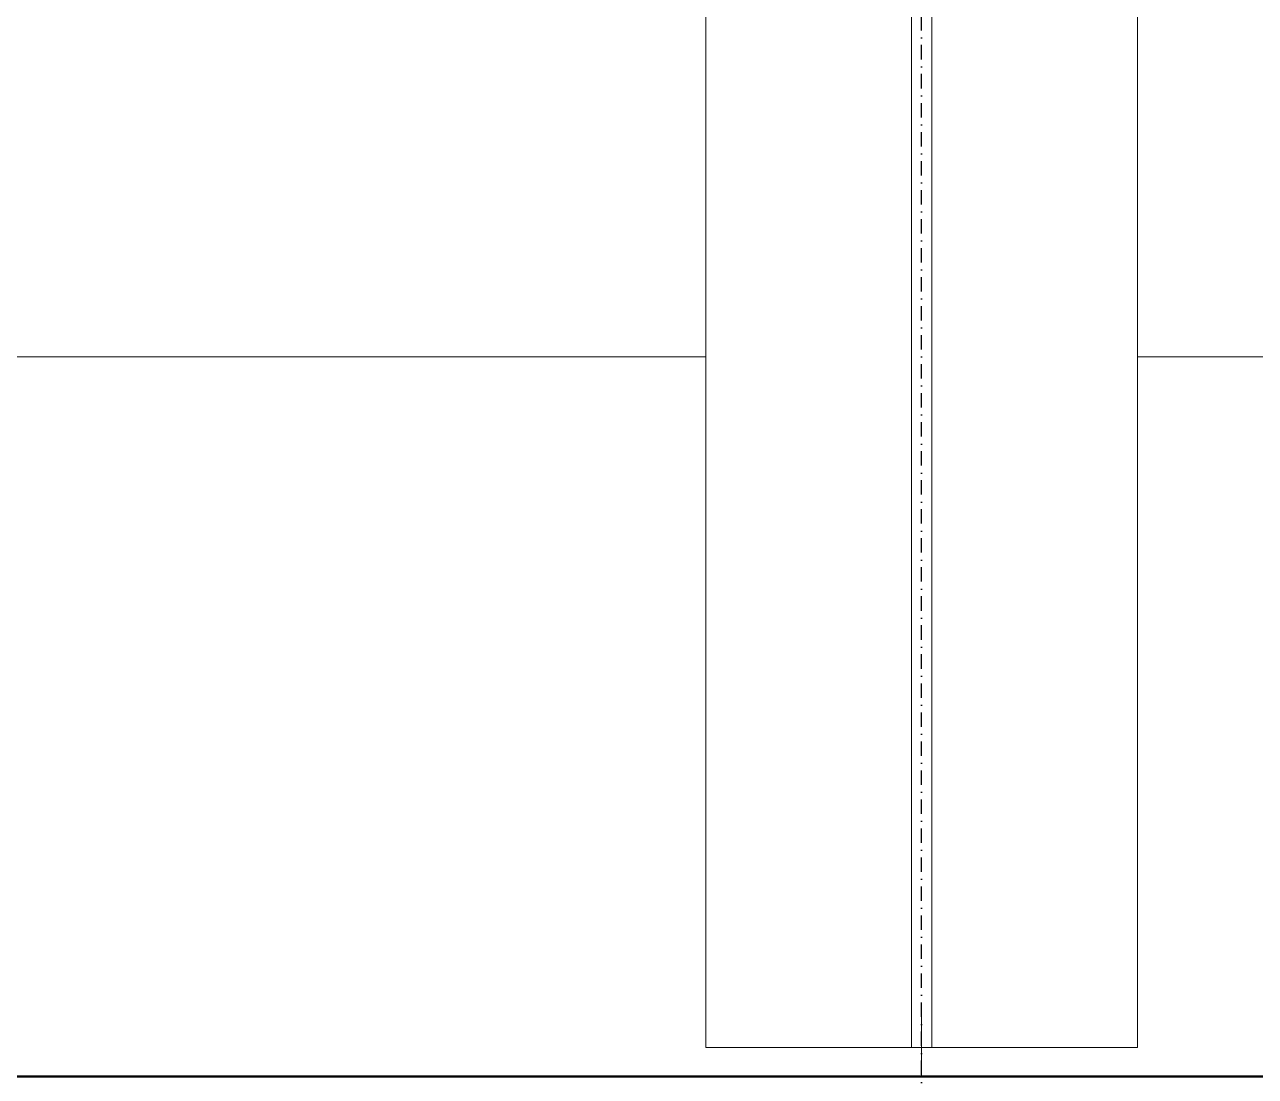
# Model space of a CAD drawing. Header units: millimetres. Extents: x 180139 to 245212, y -4005 to 9345.
# Drawn here: x 232969 to 233483, y -750 to -311 of the extents above; entities that cross this region are included whole.
import ezdxf

# ---------------------------------------------------------------- set-up
doc = ezdxf.new("R2010")
doc.units = ezdxf.units.MM
for name, pattern in [('1_Čerchovaná 6_0mm', [12, 6, -3, 0, -3]), ('IMPORT-DASHDOT', [11.176, 8.128, -1.524, 0, -1.524]), ('IMPORT-DASHED _2_', [9.652, 8.128, -1.524]), ('IMPORT-DĚLICÍ2 _2_', [15.875, 6.35, -3.175, 0, -3.175, 0, -3.175]), ('IMPORT-KANVBRDO', [20, 7, -6.5, 0, -6.5]), ('IMPORT-PHANTOM2', [14.732, 8.128, -1.524, 1.016, -1.524, 1.016, -1.524]), ('IMPORT-ČÁRKOVANÁ2 _2_', [9.525, 6.35, -3.175])]:
    doc.linetypes.add(name, pattern=pattern)
for name, color, linetype, lineweight, true_color in [('---1 - PBS PNP-1', 1, 'Continuous', 35, 0xff0000), ('---1 - PBS SYMBOLY A TEXT-1', 180, 'IMPORT-ČÁRKOVANÁ2 _2_', 35, 0x3f00ff), ('00_pl_deštová voda oblast', 6, 'Continuous', 25, 0xff00ff), ('00_pL_hranice pozemku', 1, 'Continuous', 35, 0xff0000), ('00_pL_katastr', 150, 'Continuous', 9, 0x007fff), ('00_pL_katastr-1', 150, 'Continuous', 35, 0x007fff), ('00_pL_KOTY 1500', 7, 'Continuous', 9, 0x260000), ('00_pL_objekt', 1, 'Continuous', 50, 0xff0000), ('00_pL_přípojka destova kanalizace-2', 7, 'Continuous', 35, 0x3f7f3f), ('212_HK_situace_03_dwg-1', 40, 'Continuous', 9, 0xffbf00), ('hch kanal-3', 6, 'IMPORT-KANVBRDO', 9, 0xff00ff), ('hch koleje-1', 7, 'Continuous', 9, 0x00a5a5), ('hch oploceni-1', 7, 'IMPORT-DĚLICÍ2 _2_', 9, 0x00a5a5), ('hch teren-1', 7, 'Continuous', 9, 0x00a5a5), ('Kóty-1', 3, 'IMPORT-DASHED _2_', 9, 0x00ff00), ('man_ plochy-1', 3, 'IMPORT-DASHED _2_', 9, 0x00ff00), ('Obrys', 2, 'Continuous', 9, 0xffff00), ('Obrys-1', 5, 'Continuous', 9, 0x0000ff), ('Obrys-2', 5, 'IMPORT-DASHDOT', 9, 0x0000ff), ('PDF7_000 ISN KABELY NN', 9, 'Continuous', 9, 0x808080), ('PDF7_000 ISN SDĚL OPTIKA METALIKA CHRÁNIČKA PŘÍVOD', 9, 'Continuous', 9, 0x808080), ('PDF7_0V - Splašky výtlak zaměřeno', 9, 'Continuous', 9, 0x808080), ('PDF7_0V - Voda návrh', 9, 'Continuous', 9, 0x808080), ('PDF7_GP Hraniční linie', 7, 'Continuous', 9, 0x0052a5), ('PDF7_GP Koleje', 7, 'Continuous', 9, 0x0052a5), ('PDF7_ISS DEŠŤOVÁ KANALIZACE', 9, 'Continuous', 9, 0x808080), ('PDF7_Slezské Předměstí_646971$0$21900', 7, 'Continuous', 9, 0x002600), ('S-GRID-1', 9, '1_Čerchovaná 6_0mm', 25, 0x808080), ('zed-1', 5, 'Continuous', 9, 0x0000ff), ('zed-2', 5, 'IMPORT-DASHDOT', 9, 0x0000ff)]:
    doc.layers.add(name, color=color, linetype=linetype, lineweight=lineweight, true_color=true_color)
for name, color, linetype, lineweight in [('0-1', 7, 'IMPORT-PHANTOM2', 9), ('0-2', 7, 'Continuous', 9), ('00_pL_KOTY', 7, 'Continuous', 9), ('00_pl_rozhrani ploch', 7, 'Continuous', 18), ('00_pL_VÝŠKOVÉ KOTY', 7, 'Continuous', 9), ('2966-1_navrh dispozice stroju-HK_02_dwg-1', 7, 'Continuous', 9), ('2966-1_navrh dispozice stroju-HK_dwg-1', 7, 'Continuous', 9), ('A-FLOR-1', 7, 'Continuous', 35), ('A-WALL', 7, 'Continuous', 9), ('HK_TEREN_SESAZENI_dwg-1', 7, 'Continuous', 9), ('Kóty', 7, 'Continuous', 9), ('PDF4_Geometry', 7, 'Continuous', 9), ('S-COLS', 7, 'Continuous', 9), ('S-FSTN', 7, 'Continuous', 9)]:
    doc.layers.add(name, color=color, linetype=linetype, lineweight=lineweight)

# ---------------------------------------------------------------- blocks, each defined once
blk = doc.blocks.new('Sloup IPE - IPE400-805084-B')
at = {"layer": 'S-COLS'}
for p, q in [((-146994.69, 3525), (-146994.69, -738)), ((-146986.09, -738), (-146986.09, 3525))]:
    blk.add_line(p, q, dxfattribs=at)
blk = doc.blocks.new('Sloup IPE - 388009-B')
at = {"layer": 'S-COLS'}
for p, q in [((-131887.89, -738), (-131887.89, 4160.23)), ((-131707.89, -738), (-131707.89, 4160.23)), ((-131707.89, -738), (-131887.89, -738))]:
    blk.add_line(p, q, dxfattribs=at)
blk = doc.blocks.new('Patní deska s ořezem - 388030-B')
at = {"layer": 'S-FSTN'}
for p, q in [((-131797.89, -723), (-131797.89, -750)), ((-131810.75, -738), (-131797.89, -738)), ((-131797.89, -738), (-131790.16, -738))]:
    blk.add_line(p, q, dxfattribs=at)
blk = doc.blocks.new('2966-1_navrh dispozice stroju-HK_dwg-867852-B')
at = {"layer": '0-1'}
for p, q in [((-129808.78, -750), (-145722.78, -750)), ((-145722.78, -750), (-129808.78, -750)), ((-145722.78, -750), (-127638.71, -750))]:
    blk.add_line(p, q, dxfattribs=at)
at = {"layer": 'Kóty'}
blk.add_line((-152256.78, -750), (-126616.78, -750), dxfattribs=at)
at = {"layer": 'Kóty-1'}
blk.add_line((-126541.78, -750), (-149316.78, -750), dxfattribs=at)
at = {"layer": 'Obrys'}
blk.add_line((-123038.47, -750), (-155569.64, -750), dxfattribs=at)
at = {"layer": 'Obrys-1'}
blk.add_line((-152831.78, -750), (-126041.78, -750), dxfattribs=at)
at = {"layer": 'Obrys-1', "flags": 128}
blk.add_lwpolyline([(-126041.78, -750), (-125441.78, -750), (-126041.78, -750), (-152831.78, -750)], dxfattribs=at)
at = {"layer": 'Obrys-2'}
blk.add_line((-153831.78, -750), (-125041.78, -750), dxfattribs=at)
blk = doc.blocks.new('2966-1_navrh dispozice stroju-HK_02_dwg_SE2986-903400-B')
at = {"layer": '0-2'}
for p, q in [((-132135.23, -750), (-132354.69, -750)), ((-131988.87, -750), (-131995.23, -750)), ((-131761.33, -750), (-131834.69, -750)), ((-130468.78, -750), (-131707.43, -750))]:
    blk.add_line(p, q, dxfattribs=at)
blk = doc.blocks.new('2966-1_navrh dispozice stroju-HK_02_dwg_SE2987-903401-B')
at = {"layer": '0-2'}
for p, q in [((-132135.28, -750), (-132342.22, -750)), ((-131834.94, -750), (-131988.61, -750)), ((-131600.78, -750), (-131822.22, -750))]:
    blk.add_line(p, q, dxfattribs=at)
blk = doc.blocks.new('2966-1_navrh dispozice stroju-HK_02_dwg_SE2991-903405-B')
at = {"layer": '0-2'}
for p, q in [((-132140.73, -750), (-133863.78, -750)), ((-131900.43, -750), (-131932.23, -750)), ((-130468.78, -750), (-131695.73, -750))]:
    blk.add_line(p, q, dxfattribs=at)
blk = doc.blocks.new('2966-1_navrh dispozice stroju-HK_02_dwg_SE2985-903406-B')
for name in ['2966-1_navrh dispozice stroju-HK_02_dwg_SE2986-903400-B', '2966-1_navrh dispozice stroju-HK_02_dwg_SE2987-903401-B', '2966-1_navrh dispozice stroju-HK_02_dwg_SE2991-903405-B']:
    blk.add_blockref(name, (0, 0))
blk = doc.blocks.new('2966-1_navrh dispozice stroju-HK_02_dwg_SE2958-903428-B')
at = {"layer": '0-2'}
for p, q in [((-132141.78, -750), (-132151.73, -750)), ((-132001.33, -750), (-132081.78, -750)), ((-131834.94, -750), (-131988.61, -750)), ((-131600.78, -750), (-131822.22, -750))]:
    blk.add_line(p, q, dxfattribs=at)
blk = doc.blocks.new('2966-1_navrh dispozice stroju-HK_02_dwg_SE2959-903429-B')
at = {"layer": '0-2'}
for p, q in [((-131988.87, -750), (-132045.78, -750)), ((-130432.78, -750), (-131834.69, -750))]:
    blk.add_line(p, q, dxfattribs=at)
blk = doc.blocks.new('2966-1_navrh dispozice stroju-HK_02_dwg_SE2960-903430-B')
at = {"layer": '0-2'}
blk.add_line((-130432.78, -750), (-132045.78, -750), dxfattribs=at)
blk = doc.blocks.new('2966-1_navrh dispozice stroju-HK_02_dwg_SE2954-903431-B')
for name in ['2966-1_navrh dispozice stroju-HK_02_dwg_SE2958-903428-B', '2966-1_navrh dispozice stroju-HK_02_dwg_SE2959-903429-B', '2966-1_navrh dispozice stroju-HK_02_dwg_SE2960-903430-B']:
    blk.add_blockref(name, (0, 0))
blk = doc.blocks.new('2966-1_navrh dispozice stroju-HK_02_dwg_SE1397-904040-B')
at = {"layer": '0-2'}
for p, q in [((-132014.23, -750), (-132008.15, -750)), ((-132013.43, -750), (-132014.23, -750)), ((-132013.43, -750), (-132008.52, -750))]:
    blk.add_line(p, q, dxfattribs=at)
blk = doc.blocks.new('2966-1_navrh dispozice stroju-HK_02_dwg_SE1396-904041-B')
at = {"layer": '0-2'}
for p, q in [((-132129.23, -750), (-132116.23, -750)), ((-132128.43, -750), (-132129.23, -750)), ((-132128.43, -750), (-132117.03, -750)), ((-132116.23, -750), (-132117.03, -750))]:
    blk.add_line(p, q, dxfattribs=at)
blk = doc.blocks.new('2966-1_navrh dispozice stroju-HK_02_dwg_SE1395-904043-B')
at = {"layer": '0-2'}
for p, q in [((-132122.29, -750), (-132122.73, -750)), ((-132107.73, -750), (-132108.08, -750))]:
    blk.add_line(p, q, dxfattribs=at)
blk = doc.blocks.new('2966-1_navrh dispozice stroju-HK_02_dwg_SE1393-904044-B')
at = {"layer": '0-2'}
for p, q in [((-132137.73, -750), (-132140.73, -750)), ((-132140.73, -750), (-132137.83, -750)), ((-132140.23, -750), (-132138.12, -750)), ((-132135.91, -750), (-132139.23, -750)), ((-132134.92, -750), (-132138.23, -750)), ((-132137.73, -750), (-132136.73, -750)), ((-132133.37, -750), (-132136.15, -750)), ((-132135.23, -750), (-132135.91, -750)), ((-132135.72, -750), (-132135.91, -750)), ((-132108.23, -750), (-132122.23, -750)), ((-132115.23, -750), (-132121.06, -750)), ((-132107.73, -750), (-132115.23, -750)), ((-132021.93, -750), (-131995.23, -750)), ((-131994.47, -750), (-131995.23, -750)), ((-131952.72, -750), (-131953.32, -750)), ((-131948.23, -750), (-131951.23, -750)), ((-131944.23, -750), (-131948.23, -750)), ((-131944.23, -750), (-131948.23, -750))]:
    blk.add_line(p, q, dxfattribs=at)
at = {"layer": '0-2', "flags": 128}
for points in [[(-132135.23, -750), (-132108.54, -750), (-132021.93, -750)], [(-131951.23, -750), (-131952.72, -750), (-132133.37, -750)]]:
    blk.add_lwpolyline(points, dxfattribs=at)
blk.add_lwpolyline([(-132112.35, -750), (-132113.79, -750), (-132116.68, -750), (-132118.12, -750), (-132116.68, -750), (-132113.79, -750)], close=True, dxfattribs=at)
at = {"layer": '0-2'}
blk.add_open_spline([(-132108.54, -750), (-132108.54, -750), (-132108.58, -750), (-132108.72, -750), (-132108.83, -750)], degree=3, knots=[0, 0, 0, 0, 0.500021, 1, 1, 1, 1], dxfattribs=at)
blk.add_blockref('2966-1_navrh dispozice stroju-HK_02_dwg_SE1395-904043-B', (0, 0))
blk = doc.blocks.new('2966-1_navrh dispozice stroju-HK_02_dwg_SE1392-904045-B')
at = {"layer": '0-2'}
for p, q in [((-132112.39, -750), (-132099.39, -750)), ((-132111.59, -750), (-132112.39, -750)), ((-132111.59, -750), (-132100.19, -750)), ((-132099.39, -750), (-132100.19, -750))]:
    blk.add_line(p, q, dxfattribs=at)
blk = doc.blocks.new('2966-1_navrh dispozice stroju-HK_02_dwg_SE1391-904046-B')
at = {"layer": '0-2'}
for p, q in [((-132031.08, -750), (-132018.08, -750)), ((-132030.28, -750), (-132031.08, -750)), ((-132030.28, -750), (-132018.88, -750)), ((-132018.08, -750), (-132018.88, -750))]:
    blk.add_line(p, q, dxfattribs=at)
blk = doc.blocks.new('2966-1_navrh dispozice stroju-HK_02_dwg_SE1387-904050-B')
at = {"layer": '0-2'}
for p, q in [((-131944.23, -750), (-131935.56, -750)), ((-131935.54, -750), (-131935.73, -750)), ((-131934.99, -750), (-131935.43, -750)), ((-131932.23, -750), (-131935.34, -750)), ((-131934.99, -750), (-131932.23, -750)), ((-131934.87, -750), (-131934.48, -750)), ((-131934.09, -750), (-131932.23, -750)), ((-131932.23, -750), (-131900.57, -750)), ((-131900.95, -750), (-131900.44, -750)), ((-131884.63, -750), (-131895.76, -750)), ((-131884.63, -750), (-131895.76, -750))]:
    blk.add_line(p, q, dxfattribs=at)
at = {"layer": '0-2', "flags": 128}
for points in [[(-131944.23, -750), (-131935.54, -750), (-131934.83, -750)], [(-131900.37, -750), (-131900.44, -750), (-131900.37, -750), (-131895.76, -750), (-131895.95, -750)], [(-131895.76, -750), (-131895.95, -750), (-131900.37, -750)]]:
    blk.add_lwpolyline(points, dxfattribs=at)
at = {"layer": '0-2'}
for points, degree, knots in [([(-131934.99, -750), (-131934.82, -750), (-131934.54, -750), (-131934.26, -750), (-131934.09, -750)], 2, [0, 0, 0, 0.375, 0.625, 1, 1, 1]), ([(-131900.95, -750), (-131900.67, -750), (-131900.48, -750), (-131900.67, -750), (-131900.95, -750)], 3, [0, 0, 0, 0, 0.5, 1, 1, 1, 1])]:
    blk.add_open_spline(points, degree=degree, knots=knots, dxfattribs=at)
blk = doc.blocks.new('2966-1_navrh dispozice stroju-HK_02_dwg_SE1384-904053-B')
at = {"layer": '0-2'}
for p, q in [((-131884.23, -750), (-131884.63, -750)), ((-131884.63, -750), (-131884.23, -750)), ((-131884.63, -750), (-131884.23, -750)), ((-131884.63, -750), (-131884.23, -750))]:
    blk.add_line(p, q, dxfattribs=at)
blk = doc.blocks.new('2966-1_navrh dispozice stroju-HK_02_dwg_SE1381-904054-B')
at = {"layer": '0-2'}
for p, q in [((-131884.23, -750), (-131879.63, -750)), ((-131782.84, -750), (-131761.33, -750))]:
    blk.add_line(p, q, dxfattribs=at)
blk = doc.blocks.new('2966-1_navrh dispozice stroju-HK_02_dwg_SE1380-904057-B')
at = {"layer": '0-2'}
blk.add_line((-131884.23, -750), (-131761.33, -750), dxfattribs=at)
blk.add_blockref('2966-1_navrh dispozice stroju-HK_02_dwg_SE1381-904054-B', (0, 0))
blk = doc.blocks.new('2966-1_navrh dispozice stroju-HK_02_dwg_SE1379-904058-B')
at = {"layer": '0-2'}
for p, q in [((-131878.73, -750), (-131883.73, -750)), ((-131783.73, -750), (-131878.73, -750)), ((-131778.73, -750), (-131783.73, -750)), ((-131778.73, -750), (-131773.33, -750)), ((-131773.33, -750), (-131778.73, -750)), ((-131778.73, -750), (-131772.83, -750)), ((-131772.83, -750), (-131778.73, -750)), ((-131773.33, -750), (-131778.73, -750))]:
    blk.add_line(p, q, dxfattribs=at)
blk = doc.blocks.new('2966-1_navrh dispozice stroju-HK_02_dwg_SE1378-904062-B')
at = {"layer": '0-2'}
for p, q in [((-131786.36, -750), (-131812.42, -750)), ((-131783.73, -750), (-131786.11, -750))]:
    blk.add_line(p, q, dxfattribs=at)
blk = doc.blocks.new('2966-1_navrh dispozice stroju-HK_02_dwg_SE1374-904063-B')
at = {"layer": '0-2'}
for p, q in [((-131878.73, -750), (-131883.73, -750)), ((-131883.73, -750), (-131880.78, -750)), ((-131879.48, -750), (-131880.78, -750)), ((-131850.04, -750), (-131880.78, -750)), ((-131878.73, -750), (-131880.78, -750)), ((-131876.23, -750), (-131880.23, -750)), ((-131878.73, -750), (-131783.73, -750)), ((-131872.23, -750), (-131876.23, -750)), ((-131781.68, -750), (-131812.42, -750)), ((-131782.23, -750), (-131790.23, -750)), ((-131782.23, -750), (-131790.23, -750)), ((-131786.23, -750), (-131790.23, -750)), ((-131782.23, -750), (-131786.23, -750)), ((-131781.68, -750), (-131783.73, -750)), ((-131778.73, -750), (-131783.73, -750)), ((-131781.68, -750), (-131782.98, -750)), ((-131781.68, -750), (-131778.73, -750))]:
    blk.add_line(p, q, dxfattribs=at)
at = {"layer": '0-2', "flags": 128}
blk.add_lwpolyline([(-131880.85, -750), (-131878.55, -750), (-131876.23, -750), (-131873.92, -750), (-131871.61, -750), (-131873.92, -750), (-131876.23, -750), (-131878.55, -750)], close=True, dxfattribs=at)
for points in [[(-131812.42, -750), (-131850.04, -750), (-131878.73, -750)], [(-131790.23, -750), (-131786.23, -750), (-131782.23, -750)]]:
    blk.add_lwpolyline(points, dxfattribs=at)
blk.add_blockref('2966-1_navrh dispozice stroju-HK_02_dwg_SE1378-904062-B', (0, 0))
blk = doc.blocks.new('2966-1_navrh dispozice stroju-HK_02_dwg_SE1371-904065-B')
at = {"layer": '0-2'}
for points, knots in [([(-131752.6, -750), (-131753.08, -750), (-131754.04, -750), (-131754.89, -750), (-131755.23, -750)], [0, 0, 0, 0, 0.500183, 1, 1, 1, 1]), ([(-131749.44, -750), (-131749.78, -750), (-131750.63, -750), (-131751.59, -750), (-131752.07, -750)], [0, 0, 0, 0, 0.499817, 1, 1, 1, 1])]:
    blk.add_open_spline(points, degree=3, knots=knots, dxfattribs=at)
blk = doc.blocks.new('2966-1_navrh dispozice stroju-HK_02_dwg_SE1372-904066-B')
at = {"layer": '0-2'}
for p, q in [((-131761.33, -750), (-131754.53, -750)), ((-131750.12, -750), (-131710.73, -750))]:
    blk.add_line(p, q, dxfattribs=at)
blk = doc.blocks.new('2966-1_navrh dispozice stroju-HK_02_dwg_SE1369-904068-B')
at = {"layer": '0-2'}
for p, q in [((-131710.73, -750), (-131761.33, -750)), ((-131761.33, -750), (-131710.73, -750)), ((-131754.08, -750), (-131755.83, -750)), ((-131754.08, -750), (-131755.83, -750)), ((-131752.33, -750), (-131754.08, -750)), ((-131752.33, -750), (-131754.08, -750)), ((-131750.58, -750), (-131752.33, -750)), ((-131750.58, -750), (-131752.33, -750)), ((-131748.83, -750), (-131750.58, -750)), ((-131748.83, -750), (-131750.58, -750)), ((-131695.73, -750), (-131710.73, -750)), ((-131710.73, -750), (-131695.73, -750)), ((-131695.73, -750), (-131710.73, -750))]:
    blk.add_line(p, q, dxfattribs=at)
at = {"layer": '0-2', "flags": 128}
for points in [[(-131755.83, -750), (-131754.08, -750), (-131752.33, -750)], [(-131752.33, -750), (-131750.58, -750), (-131748.83, -750)]]:
    blk.add_lwpolyline(points, dxfattribs=at)
at = {"layer": '0-2'}
for points, knots in [([(-131754.08, -750), (-131754.39, -750), (-131754.82, -750), (-131755.3, -750), (-131755.69, -750), (-131755.84, -750), (-131755.83, -750)], [0, 0, 0, 0, 0.333545, 0.500261, 0.66691, 1, 1, 1, 1]), ([(-131755.83, -750), (-131755.84, -750), (-131755.69, -750), (-131755.3, -750), (-131754.82, -750), (-131754.39, -750), (-131754.08, -750)], [0, 0, 0, 0, 0.33309, 0.499739, 0.666455, 1, 1, 1, 1]), ([(-131748.83, -750), (-131748.83, -750), (-131748.98, -750), (-131749.37, -750), (-131749.85, -750), (-131750.28, -750), (-131750.58, -750)], [0, 0, 0, 0, 0.33309, 0.499739, 0.666455, 1, 1, 1, 1]), ([(-131750.58, -750), (-131750.28, -750), (-131749.85, -750), (-131749.37, -750), (-131748.98, -750), (-131748.83, -750), (-131748.83, -750)], [0, 0, 0, 0, 0.333545, 0.500261, 0.66691, 1, 1, 1, 1])]:
    blk.add_open_spline(points, degree=3, knots=knots, dxfattribs=at)
for points in [[(-131754.08, -750), (-131753.53, -750), (-131752.33, -750), (-131751.14, -750), (-131750.58, -750)], [(-131750.58, -750), (-131751.14, -750), (-131752.33, -750), (-131753.53, -750), (-131754.08, -750)]]:
    blk.add_open_spline(points, degree=3, dxfattribs=at)
for name in ['2966-1_navrh dispozice stroju-HK_02_dwg_SE1372-904066-B', '2966-1_navrh dispozice stroju-HK_02_dwg_SE1371-904065-B']:
    blk.add_blockref(name, (0, 0))
blk = doc.blocks.new('2966-1_navrh dispozice stroju-HK_02_dwg_SE1368-904069-B')
at = {"layer": '0-2'}
for p, q in [((-132004.16, -750), (-132135.28, -750)), ((-132135.28, -750), (-131995.18, -750)), ((-132085.23, -750), (-132099.4, -750)), ((-132099.39, -750), (-132085.24, -750)), ((-132031.08, -750), (-132045.23, -750)), ((-132031.07, -750), (-132045.22, -750))]:
    blk.add_line(p, q, dxfattribs=at)
blk = doc.blocks.new('2966-1_navrh dispozice stroju-HK_02_dwg_SE1346-904075-B')
at = {"layer": '0-2'}
for p, q in [((-132107.98, -750), (-132108.43, -750)), ((-132108.43, -750), (-132107.98, -750))]:
    blk.add_line(p, q, dxfattribs=at)
for points, knots in [([(-132101.07, -750), (-132101.04, -750), (-132100.99, -750), (-132100.94, -750), (-132100.91, -750), (-132100.88, -750), (-132100.85, -750), (-132100.82, -750), (-132100.8, -750), (-132100.77, -750), (-132100.75, -750), (-132100.73, -750), (-132100.71, -750), (-132100.69, -750), (-132100.67, -750), (-132100.66, -750), (-132100.64, -750), (-132100.63, -750), (-132100.62, -750), (-132100.6, -750), (-132100.59, -750), (-132100.58, -750), (-132100.57, -750), (-132100.57, -750), (-132100.56, -750), (-132100.55, -750), (-132100.55, -750), (-132100.54, -750), (-132100.54, -750), (-132100.53, -750), (-132100.53, -750), (-132100.53, -750), (-132100.53, -750), (-132100.52, -750), (-132100.52, -750), (-132100.53, -750), (-132100.53, -750), (-132100.53, -750), (-132100.53, -750), (-132100.54, -750), (-132100.54, -750), (-132100.55, -750), (-132100.55, -750), (-132100.56, -750), (-132100.57, -750), (-132100.57, -750), (-132100.58, -750), (-132100.59, -750), (-132100.6, -750), (-132100.62, -750), (-132100.63, -750), (-132100.64, -750), (-132100.66, -750), (-132100.67, -750), (-132100.69, -750), (-132100.71, -750), (-132100.73, -750), (-132100.75, -750), (-132100.77, -750), (-132100.8, -750), (-132100.82, -750), (-132100.85, -750), (-132100.88, -750), (-132100.91, -750), (-132100.94, -750), (-132100.98, -750), (-132101.02, -750), (-132101.07, -750), (-132101.12, -750), (-132101.17, -750), (-132101.23, -750), (-132101.33, -750), (-132101.42, -750), (-132101.48, -750)], [0, 0, 0, 0, 0.0274, 0.041098, 0.054797, 0.068495, 0.082193, 0.095891, 0.109591, 0.12329, 0.136989, 0.150687, 0.164385, 0.178082, 0.191779, 0.205477, 0.219174, 0.232871, 0.246568, 0.260265, 0.273962, 0.287658, 0.301355, 0.315052, 0.328749, 0.342446, 0.356142, 0.369839, 0.383536, 0.397233, 0.41093, 0.424626, 0.438323, 0.45202, 0.465717, 0.479413, 0.49311, 0.506807, 0.520504, 0.534201, 0.547897, 0.561594, 0.575291, 0.588988, 0.602685, 0.616381, 0.630078, 0.643775, 0.657472, 0.671169, 0.684866, 0.698563, 0.71226, 0.725957, 0.739655, 0.753352, 0.76705, 0.780748, 0.794446, 0.808146, 0.821845, 0.835544, 0.849242, 0.86294, 0.876638, 0.890337, 0.904036, 0.917739, 0.931441, 0.945144, 0.958863, 0.972582, 1, 1, 1, 1]), ([(-132100.24, -750), (-132100.25, -750), (-132100.26, -750), (-132100.36, -750), (-132100.51, -750), (-132100.7, -750), (-132100.93, -750)], [0, 0, 0, 0, 0.33347, 0.500201, 0.666928, 1, 1, 1, 1])]:
    blk.add_open_spline(points, degree=3, knots=knots, dxfattribs=at)
blk = doc.blocks.new('2966-1_navrh dispozice stroju-HK_02_dwg_SE1343-904076-B')
at = {"layer": '0-2'}
for p, q in [((-132107.98, -750), (-132108.43, -750)), ((-132108.43, -750), (-132107.98, -750))]:
    blk.add_line(p, q, dxfattribs=at)
for points, knots in [([(-132101.07, -750), (-132101.04, -750), (-132100.99, -750), (-132100.94, -750), (-132100.91, -750), (-132100.88, -750), (-132100.85, -750), (-132100.82, -750), (-132100.8, -750), (-132100.77, -750), (-132100.75, -750), (-132100.73, -750), (-132100.71, -750), (-132100.69, -750), (-132100.67, -750), (-132100.66, -750), (-132100.64, -750), (-132100.63, -750), (-132100.62, -750), (-132100.6, -750), (-132100.59, -750), (-132100.58, -750), (-132100.57, -750), (-132100.57, -750), (-132100.56, -750), (-132100.55, -750), (-132100.55, -750), (-132100.54, -750), (-132100.54, -750), (-132100.53, -750), (-132100.53, -750), (-132100.53, -750), (-132100.53, -750), (-132100.52, -750), (-132100.52, -750), (-132100.53, -750), (-132100.53, -750), (-132100.53, -750), (-132100.53, -750), (-132100.54, -750), (-132100.54, -750), (-132100.55, -750), (-132100.55, -750), (-132100.56, -750), (-132100.57, -750), (-132100.57, -750), (-132100.58, -750), (-132100.59, -750), (-132100.6, -750), (-132100.62, -750), (-132100.63, -750), (-132100.64, -750), (-132100.66, -750), (-132100.67, -750), (-132100.69, -750), (-132100.71, -750), (-132100.73, -750), (-132100.75, -750), (-132100.77, -750), (-132100.8, -750), (-132100.82, -750), (-132100.85, -750), (-132100.88, -750), (-132100.91, -750), (-132100.94, -750), (-132100.98, -750), (-132101.02, -750), (-132101.07, -750), (-132101.12, -750), (-132101.17, -750), (-132101.23, -750), (-132101.33, -750), (-132101.42, -750), (-132101.48, -750)], [0, 0, 0, 0, 0.0274, 0.041098, 0.054797, 0.068495, 0.082193, 0.095891, 0.109591, 0.12329, 0.136989, 0.150687, 0.164385, 0.178082, 0.191779, 0.205477, 0.219174, 0.232871, 0.246568, 0.260265, 0.273962, 0.287658, 0.301355, 0.315052, 0.328749, 0.342446, 0.356142, 0.369839, 0.383536, 0.397233, 0.41093, 0.424626, 0.438323, 0.45202, 0.465717, 0.479413, 0.49311, 0.506807, 0.520504, 0.534201, 0.547897, 0.561594, 0.575291, 0.588988, 0.602685, 0.616381, 0.630078, 0.643775, 0.657472, 0.671169, 0.684866, 0.698563, 0.71226, 0.725957, 0.739655, 0.753352, 0.76705, 0.780748, 0.794446, 0.808146, 0.821845, 0.835544, 0.849242, 0.86294, 0.876638, 0.890337, 0.904036, 0.917739, 0.931441, 0.945144, 0.958863, 0.972582, 1, 1, 1, 1]), ([(-132100.24, -750), (-132100.25, -750), (-132100.26, -750), (-132100.36, -750), (-132100.51, -750), (-132100.7, -750), (-132100.93, -750)], [0, 0, 0, 0, 0.33347, 0.500201, 0.666928, 1, 1, 1, 1])]:
    blk.add_open_spline(points, degree=3, knots=knots, dxfattribs=at)
blk = doc.blocks.new('2966-1_navrh dispozice stroju-HK_02_dwg_SE1332-904077-B')
at = {"layer": '0-2'}
for p, q in [((-132640.78, -750), (-132376.35, -750)), ((-132312.35, -750), (-132116.78, -750)), ((-132106.78, -750), (-131702.78, -750))]:
    blk.add_line(p, q, dxfattribs=at)
blk = doc.blocks.new('2966-1_navrh dispozice stroju-HK_02_dwg_SE1331-904078-B')
blk.add_blockref('2966-1_navrh dispozice stroju-HK_02_dwg_SE1332-904077-B', (0, 0))
blk = doc.blocks.new('2966-1_navrh dispozice stroju-HK_02_dwg_SE1319-904081-B')
at = {"layer": '0-2'}
for p, q in [((-132045.78, -750), (-132177.78, -750)), ((-132177.78, -750), (-132045.78, -750)), ((-132162.78, -750), (-132177.78, -750)), ((-132162.78, -750), (-132060.78, -750)), ((-132135.78, -750), (-132141.78, -750)), ((-132135.78, -750), (-132055.78, -750)), ((-132055.78, -750), (-132135.78, -750)), ((-132118.78, -750), (-132104.78, -750)), ((-132110.97, -750), (-132113.28, -750)), ((-132070.78, -750), (-132102.78, -750)), ((-132045.78, -750), (-132060.78, -750))]:
    blk.add_line(p, q, dxfattribs=at)
blk = doc.blocks.new('2966-1_navrh dispozice stroju-HK_02_dwg_SE1310-904090-B')
at = {"layer": '0-2'}
for p, q in [((-132011.83, -750), (-132013.78, -750)), ((-131991.43, -750), (-132011.82, -750)), ((-131988.05, -750), (-132011.28, -750)), ((-131991.43, -750), (-131991.34, -750)), ((-131989.54, -750), (-131991.34, -750)), ((-131981.78, -750), (-131991.28, -750)), ((-131988.78, -750), (-131991.28, -750)), ((-131983.6, -750), (-131989.54, -750)), ((-131988.05, -750), (-131989.54, -750)), ((-131981.78, -750), (-131988.78, -750)), ((-131983.6, -750), (-131988.05, -750)), ((-131839.95, -750), (-131983.6, -750)), ((-131983.6, -750), (-131839.95, -750)), ((-131981.78, -750), (-131841.78, -750)), ((-131841.78, -750), (-131981.78, -750)), ((-131832.28, -750), (-131841.78, -750)), ((-131834.78, -750), (-131841.78, -750)), ((-131835.5, -750), (-131839.95, -750)), ((-131834.01, -750), (-131839.95, -750)), ((-131812.28, -750), (-131835.5, -750)), ((-131835.5, -750), (-131834.01, -750)), ((-131832.28, -750), (-131834.78, -750)), ((-131832.22, -750), (-131834.01, -750)), ((-131832.22, -750), (-131832.2, -750)), ((-131811.73, -750), (-131832.2, -750)), ((-131809.78, -750), (-131811.73, -750))]:
    blk.add_line(p, q, dxfattribs=at)
blk = doc.blocks.new('2966-1_navrh dispozice stroju-HK_02_dwg_SE1309-904091-B')
at = {"layer": '0-2'}
for p, q in [((-132141.78, -750), (-132161.78, -750)), ((-131671.78, -750), (-132081.78, -750))]:
    blk.add_line(p, q, dxfattribs=at)
blk = doc.blocks.new('2966-1_navrh dispozice stroju-HK_02_dwg_SE1308-904092-B')
at = {"layer": '0-2'}
for p, q in [((-132166.92, -750), (-132170.43, -750)), ((-132166.92, -750), (-132163.78, -750)), ((-132161.78, -750), (-132163.78, -750)), ((-131671.78, -750), (-131702.78, -750)), ((-131661.78, -750), (-131671.78, -750))]:
    blk.add_line(p, q, dxfattribs=at)
blk.add_blockref('2966-1_navrh dispozice stroju-HK_02_dwg_SE1309-904091-B', (0, 0))
blk = doc.blocks.new('2966-1_navrh dispozice stroju-HK_02_dwg_SE1301-904095-B')
at = {"layer": '0-2'}
for p, q in [((-132011.83, -750), (-132013.78, -750)), ((-131991.42, -750), (-132011.83, -750)), ((-131988.05, -750), (-132011.28, -750)), ((-131991.34, -750), (-131991.42, -750)), ((-131989.54, -750), (-131991.34, -750)), ((-131981.78, -750), (-131991.28, -750)), ((-131991.28, -750), (-131988.78, -750)), ((-131983.6, -750), (-131989.54, -750)), ((-131988.05, -750), (-131989.54, -750)), ((-131981.78, -750), (-131988.78, -750)), ((-131983.6, -750), (-131988.05, -750)), ((-131983.6, -750), (-131839.95, -750)), ((-131839.95, -750), (-131983.6, -750)), ((-131841.78, -750), (-131981.78, -750)), ((-131981.78, -750), (-131841.78, -750)), ((-131832.28, -750), (-131841.78, -750)), ((-131834.78, -750), (-131841.78, -750)), ((-131835.5, -750), (-131839.95, -750)), ((-131834.01, -750), (-131839.95, -750)), ((-131812.28, -750), (-131835.5, -750)), ((-131835.5, -750), (-131834.01, -750)), ((-131834.78, -750), (-131832.28, -750)), ((-131832.22, -750), (-131834.01, -750)), ((-131832.19, -750), (-131832.22, -750)), ((-131811.73, -750), (-131832.19, -750)), ((-131809.78, -750), (-131811.73, -750))]:
    blk.add_line(p, q, dxfattribs=at)
blk = doc.blocks.new('2966-1_navrh dispozice stroju-HK_02_dwg_SE1300-904096-B')
at = {"layer": '0-2'}
for p, q in [((-132166.92, -750), (-132116.78, -750)), ((-132106.78, -750), (-131671.78, -750))]:
    blk.add_line(p, q, dxfattribs=at)
blk = doc.blocks.new('2966-1_navrh dispozice stroju-HK_02_dwg_SE1299-904097-B')
at = {"layer": '0-2'}
for p, q in [((-132166.92, -750), (-132170.43, -750)), ((-131702.78, -750), (-131671.78, -750)), ((-131671.78, -750), (-131661.78, -750))]:
    blk.add_line(p, q, dxfattribs=at)
blk.add_blockref('2966-1_navrh dispozice stroju-HK_02_dwg_SE1300-904096-B', (0, 0))
blk = doc.blocks.new('2966-1_navrh dispozice stroju-HK_02_dwg_SE1295-904099-B')
at = {"layer": '0-2'}
for p, q in [((-132085.23, -750), (-132087.23, -750)), ((-132043.23, -750), (-132045.23, -750))]:
    blk.add_line(p, q, dxfattribs=at)
blk = doc.blocks.new('2966-1_navrh dispozice stroju-HK_02_dwg_SE1296-904100-B')
at = {"layer": '0-2'}
for p, q in [((-132085.23, -750), (-132087.23, -750)), ((-132043.23, -750), (-132045.23, -750))]:
    blk.add_line(p, q, dxfattribs=at)
blk = doc.blocks.new('2966-1_navrh dispozice stroju-HK_02_dwg_SE1294-904101-B')
at = {"layer": '0-2'}
for p, q in [((-132087.23, -750), (-132112.23, -750)), ((-132112.23, -750), (-132087.23, -750)), ((-132018.23, -750), (-132043.23, -750)), ((-132043.23, -750), (-132018.23, -750))]:
    blk.add_line(p, q, dxfattribs=at)
for name in ['2966-1_navrh dispozice stroju-HK_02_dwg_SE1295-904099-B', '2966-1_navrh dispozice stroju-HK_02_dwg_SE1296-904100-B']:
    blk.add_blockref(name, (0, 0))
blk = doc.blocks.new('2966-1_navrh dispozice stroju-HK_02_dwg_SE1288-904105-B')
at = {"layer": '0-2'}
for p, q in [((-132135.78, -750), (-132055.78, -750)), ((-132055.78, -750), (-132135.78, -750)), ((-132118.78, -750), (-132104.78, -750)), ((-132118.78, -750), (-132104.78, -750)), ((-132116.78, -750), (-132106.78, -750)), ((-132070.78, -750), (-132102.78, -750))]:
    blk.add_line(p, q, dxfattribs=at)
blk = doc.blocks.new('2966-1_navrh dispozice stroju-HK_02_dwg_SE1276-904107-B')
at = {"layer": '0-2'}
for p, q in [((-131713.78, -750), (-131699.78, -750)), ((-131713.78, -750), (-131699.78, -750)), ((-131713.48, -750), (-131700.07, -750)), ((-131713.48, -750), (-131700.07, -750))]:
    blk.add_line(p, q, dxfattribs=at)
blk = doc.blocks.new('2966-1_navrh dispozice stroju-HK_02_dwg_SE1271-904112-B')
at = {"layer": '0-2'}
for p, q in [((-132170.78, -750), (-132157.78, -750)), ((-132169.98, -750), (-132170.78, -750)), ((-132169.98, -750), (-132158.58, -750)), ((-132157.78, -750), (-132158.58, -750))]:
    blk.add_line(p, q, dxfattribs=at)
blk = doc.blocks.new('2966-1_navrh dispozice stroju-HK_02_dwg_SE1245-904138-B')
at = {"layer": '0-2'}
for p, q in [((-132291.83, -750), (-132151.73, -750)), ((-132151.73, -750), (-132291.83, -750)), ((-132241.79, -750), (-132255.94, -750)), ((-132241.78, -750), (-132255.94, -750)), ((-132187.61, -750), (-132201.78, -750)), ((-132187.62, -750), (-132201.77, -750))]:
    blk.add_line(p, q, dxfattribs=at)
blk = doc.blocks.new('2966-1_navrh dispozice stroju-HK_02_dwg_SE1239-904144-B')
at = {"layer": '0-2'}
for p, q in [((-132376.35, -750), (-132640.78, -750)), ((-132141.78, -750), (-132312.35, -750)), ((-131702.78, -750), (-132081.78, -750))]:
    blk.add_line(p, q, dxfattribs=at)
blk = doc.blocks.new('2966-1_navrh dispozice stroju-HK_02_dwg_SE1238-904145-B')
blk.add_blockref('2966-1_navrh dispozice stroju-HK_02_dwg_SE1239-904144-B', (0, 0))
blk = doc.blocks.new('2966-1_navrh dispozice stroju-HK_02_dwg-876232-B')
at = {"layer": 'Kóty'}
blk.add_line((-152266.78, -750), (-126626.78, -750), dxfattribs=at)
at = {"layer": 'man_ plochy-1'}
blk.add_line((-126551.78, -750), (-149326.78, -750), dxfattribs=at)
at = {"layer": 'zed-1'}
for p, q in [((-126051.78, -750), (-152841.78, -750)), ((-152841.78, -750), (-126051.78, -750))]:
    blk.add_line(p, q, dxfattribs=at)
at = {"layer": 'zed-2'}
blk.add_line((-153841.78, -750), (-125051.78, -750), dxfattribs=at)
for name in ['2966-1_navrh dispozice stroju-HK_02_dwg_SE2954-903431-B', '2966-1_navrh dispozice stroju-HK_02_dwg_SE2985-903406-B', '2966-1_navrh dispozice stroju-HK_02_dwg_SE1331-904078-B', '2966-1_navrh dispozice stroju-HK_02_dwg_SE1238-904145-B', '2966-1_navrh dispozice stroju-HK_02_dwg_SE1245-904138-B', '2966-1_navrh dispozice stroju-HK_02_dwg_SE1319-904081-B', '2966-1_navrh dispozice stroju-HK_02_dwg_SE1271-904112-B', '2966-1_navrh dispozice stroju-HK_02_dwg_SE1308-904092-B', '2966-1_navrh dispozice stroju-HK_02_dwg_SE1299-904097-B', '2966-1_navrh dispozice stroju-HK_02_dwg_SE1393-904044-B', '2966-1_navrh dispozice stroju-HK_02_dwg_SE1288-904105-B', '2966-1_navrh dispozice stroju-HK_02_dwg_SE1368-904069-B', '2966-1_navrh dispozice stroju-HK_02_dwg_SE1396-904041-B', '2966-1_navrh dispozice stroju-HK_02_dwg_SE1392-904045-B', '2966-1_navrh dispozice stroju-HK_02_dwg_SE1294-904101-B', '2966-1_navrh dispozice stroju-HK_02_dwg_SE1346-904075-B', '2966-1_navrh dispozice stroju-HK_02_dwg_SE1343-904076-B', '2966-1_navrh dispozice stroju-HK_02_dwg_SE1391-904046-B', '2966-1_navrh dispozice stroju-HK_02_dwg_SE1397-904040-B', '2966-1_navrh dispozice stroju-HK_02_dwg_SE1310-904090-B', '2966-1_navrh dispozice stroju-HK_02_dwg_SE1301-904095-B', '2966-1_navrh dispozice stroju-HK_02_dwg_SE1387-904050-B', '2966-1_navrh dispozice stroju-HK_02_dwg_SE1384-904053-B', '2966-1_navrh dispozice stroju-HK_02_dwg_SE1380-904057-B', '2966-1_navrh dispozice stroju-HK_02_dwg_SE1379-904058-B', '2966-1_navrh dispozice stroju-HK_02_dwg_SE1374-904063-B', '2966-1_navrh dispozice stroju-HK_02_dwg_SE1369-904068-B', '2966-1_navrh dispozice stroju-HK_02_dwg_SE1276-904107-B']:
    blk.add_blockref(name, (0, 0))
blk = doc.blocks.new('212_HK_situace_03_dwg-886969-B')
at = {"layer": '---1 - PBS PNP-1'}
blk.add_line((-153299.42, -750), (-125331.86, -750), dxfattribs=at)
at = {"layer": '---1 - PBS SYMBOLY A TEXT-1'}
blk.add_line((-122874.45, -750), (-155844.12, -750), dxfattribs=at)
at = {"layer": '00_pl_deštová voda oblast', "flags": 128}
for points in [[(-122874.45, -750), (-153988.36, -750), (-153798.08, -750), (-125607.82, -750), (-125609.63, -750)], [(-122874.45, -750), (-153792.76, -750), (-153786.8, -750), (-125607.98, -750), (-122874.45, -750)]]:
    blk.add_lwpolyline(points, dxfattribs=at)
at = {"layer": '00_pL_hranice pozemku'}
blk.add_line((-155844.12, -750), (-122874.45, -750), dxfattribs=at)
at = {"layer": '00_pL_katastr', "flags": 128}
for points in [[(-137932.8, -750), (-137931.79, -750), (-131423.09, -750), (-131424.09, -750)], [(-136996.9, -750), (-136995.88, -750), (-130478.23, -750), (-130478.79, -750)]]:
    blk.add_lwpolyline(points, close=True, dxfattribs=at)
at = {"layer": '00_pL_katastr-1'}
for p, q in [((-122874.45, -750), (-155844.12, -750)), ((-122874.45, -750), (-155844.12, -750)), ((-143081.82, -750), (-122874.45, -750)), ((-122874.45, -750), (-136792.48, -750))]:
    blk.add_line(p, q, dxfattribs=at)
at = {"layer": '00_pL_katastr-1', "flags": 128}
for points in [[(-130253.86, -750), (-130379.24, -750), (-130342.98, -750), (-130477.09, -750), (-130703.86, -750), (-155844.12, -750)], [(-122874.45, -750), (-130253.86, -750), (-137868.1, -750), (-155844.12, -750)], [(-122874.45, -750), (-123407.52, -750), (-152221.97, -750), (-152334.06, -750), (-152413.57, -750), (-155844.12, -750)], [(-155844.12, -750), (-151862.26, -750), (-136072.44, -750), (-129279.66, -750), (-122874.45, -750)], [(-155844.12, -750), (-149369.87, -750), (-135526.29, -750), (-123456.12, -750), (-123447.22, -750), (-123447.34, -750), (-155844.12, -750)], [(-155844.12, -750), (-133313.56, -750), (-122874.45, -750)], [(-130550.43, -750), (-137002.82, -750), (-141320.39, -750), (-155844.12, -750)], [(-155844.12, -750), (-154860.91, -750), (-155242.36, -750), (-154210.49, -750), (-154034.41, -750), (-138361.7, -750), (-129879.99, -750), (-145451.81, -750), (-149019.16, -750), (-155844.12, -750)], [(-122874.45, -750), (-155283.74, -750), (-155373.26, -750), (-155844.12, -750)], [(-122874.45, -750), (-143110.99, -750), (-143081.82, -750)]]:
    blk.add_lwpolyline(points, dxfattribs=at)
at = {"layer": '00_pL_KOTY', "flags": 128}
blk.add_lwpolyline([(-153564.06, -750), (-153559.47, -750), (-125588.51, -750), (-125593.1, -750)], dxfattribs=at)
at = {"layer": '00_pL_KOTY 1500', "flags": 128}
blk.add_lwpolyline([(-153584.88, -750), (-153579.25, -750), (-125599.24, -750), (-125604.86, -750)], dxfattribs=at)
at = {"layer": '00_pL_objekt', "flags": 128}
blk.add_lwpolyline([(-125437.91, -750), (-153588.19, -750), (-153589.91, -750)], dxfattribs=at)
at = {"layer": '00_pL_přípojka destova kanalizace-2', "flags": 128}
blk.add_lwpolyline([(-126335.12, -750), (-127334.8, -750), (-154796.18, -750)], dxfattribs=at)
at = {"layer": '00_pl_rozhrani ploch'}
for p, q in [((-122874.45, -750), (-155844.12, -750)), ((-155844.12, -750), (-122874.45, -750)), ((-122874.45, -750), (-155844.12, -750)), ((-153592.67, -750), (-125276.83, -750)), ((-153584.59, -750), (-124891.31, -750))]:
    blk.add_line(p, q, dxfattribs=at)
at = {"layer": '00_pL_VÝŠKOVÉ KOTY', "flags": 128}
blk.add_lwpolyline([(-134400.77, -750), (-131934.44, -750), (-133272.02, -750)], dxfattribs=at)
at = {"layer": 'PDF4_Geometry'}
for p, q in [((-122874.45, -750), (-155844.12, -750)), ((-122874.45, -750), (-155844.12, -750)), ((-143295.84, -750), (-122874.45, -750)), ((-122874.45, -750), (-137006.49, -750))]:
    blk.add_line(p, q, dxfattribs=at)
at = {"layer": 'PDF4_Geometry', "flags": 128}
for points in [[(-130467.87, -750), (-130593.26, -750), (-130556.99, -750), (-130691.1, -750), (-130917.88, -750), (-155844.12, -750)], [(-122874.45, -750), (-130467.87, -750), (-138082.12, -750), (-155844.12, -750)], [(-122874.45, -750), (-123621.53, -750), (-152435.98, -750), (-152548.07, -750), (-152627.58, -750), (-155844.12, -750)], [(-155844.12, -750), (-152076.27, -750), (-136286.45, -750), (-129493.67, -750), (-122874.45, -750)], [(-155844.12, -750), (-149583.89, -750), (-135740.31, -750), (-123670.14, -750), (-123661.23, -750), (-123661.36, -750), (-155844.12, -750)], [(-155844.12, -750), (-133527.58, -750), (-122874.45, -750)], [(-155844.12, -750), (-150991.36, -750), (-154248.42, -750), (-138575.71, -750), (-130094, -750), (-145665.82, -750), (-149233.18, -750), (-155844.12, -750)], [(-122874.45, -750), (-155497.75, -750), (-155587.27, -750), (-155844.12, -750)], [(-122874.45, -750), (-143325.01, -750), (-143295.84, -750)]]:
    blk.add_lwpolyline(points, dxfattribs=at)
for points in [[(-138146.82, -750), (-138145.81, -750), (-131637.1, -750), (-131638.11, -750)], [(-137210.91, -750), (-137209.9, -750), (-130692.24, -750), (-130692.81, -750)]]:
    blk.add_lwpolyline(points, close=True, dxfattribs=at)
at = {"layer": 'PDF4_Geometry'}
for points in [[(-132666.77, -750), (-132592.77, -750), (-132426.85, -750), (-132169.11, -750)], [(-132378.92, -750), (-132297.25, -750), (-132199.19, -750), (-132084.75, -750)], [(-131803.64, -750), (-131887.85, -750), (-132058.83, -750), (-132316.61, -750)], [(-132013.58, -750), (-132106.93, -750), (-132183.89, -750), (-132244.69, -750)], [(-131977.25, -750), (-132054.66, -750), (-132133.54, -750), (-132213.82, -750)], [(-132194.7, -750), (-132129.91, -750), (-132068.75, -750), (-132011.31, -750)], [(-132169.11, -750), (-131976.56, -750), (-131832.4, -750), (-131736.79, -750)], [(-132084.75, -750), (-131999.42, -750), (-131907.77, -750), (-131809.81, -750)], [(-131837.81, -750), (-131898.93, -750), (-131957.52, -750), (-132013.58, -750)], [(-132011.31, -750), (-131930.07, -750), (-131856.93, -750), (-131791.9, -750)], [(-131690.87, -750), (-131779.16, -750), (-131874.59, -750), (-131977.25, -750)], [(-131701.41, -750), (-131733.47, -750), (-131778.86, -750), (-131837.81, -750)], [(-131809.81, -750), (-131712.63, -750), (-131634.86, -750), (-131576.41, -750)], [(-131449.26, -750), (-131573.53, -750), (-131691.63, -750), (-131803.64, -750)], [(-131791.9, -750), (-131726.95, -750), (-131687.98, -750), (-131675.07, -750)], [(-131675.07, -750), (-131660.67, -750), (-131669.42, -750), (-131701.41, -750)]]:
    blk.add_open_spline(points, degree=3, dxfattribs=at)
at = {"layer": 'PDF7_000 ISN KABELY NN'}
blk.add_line((-131874.53, -750), (-132007.48, -750), dxfattribs=at)
at = {"layer": 'PDF7_000 ISN KABELY NN', "flags": 128}
blk.add_lwpolyline([(-132007.42, -750), (-131874.53, -750), (-132273.32, -750), (-132472.76, -750), (-132472.72, -750), (-132605.65, -750)], dxfattribs=at)
at = {"layer": 'PDF7_000 ISN SDĚL OPTIKA METALIKA CHRÁNIČKA PŘÍVOD'}
blk.add_line((-131875.87, -750), (-132232.49, -750), dxfattribs=at)
at = {"layer": 'PDF7_0V - Splašky výtlak zaměřeno', "flags": 128}
for points in [[(-131143.75, -750), (-132007.8, -750), (-132605.99, -750)], [(-132340.22, -750), (-132140.73, -750), (-132406.51, -750)], [(-131874.78, -750), (-131675.47, -750), (-131874.93, -750)]]:
    blk.add_lwpolyline(points, dxfattribs=at)
at = {"layer": 'PDF7_0V - Voda návrh'}
blk.add_line((-131808.23, -750), (-131542.41, -750), dxfattribs=at)
at = {"layer": 'PDF7_0V - Voda návrh', "flags": 128}
blk.add_lwpolyline([(-131542.35, -750), (-131808.23, -750), (-131276.51, -750), (-130678.32, -750)], dxfattribs=at)
at = {"layer": 'PDF7_GP Hraniční linie', "flags": 128}
for points in [[(-122874.45, -750), (-133337.18, -750), (-145367.45, -750), (-149887.13, -750), (-155844.12, -750)], [(-155844.12, -750), (-150620.51, -750), (-133073.59, -750), (-122874.45, -750)]]:
    blk.add_lwpolyline(points, dxfattribs=at)
at = {"layer": 'PDF7_GP Koleje'}
blk.add_line((-122874.32, -750), (-155844.02, -750), dxfattribs=at)
at = {"layer": 'PDF7_GP Koleje', "flags": 128}
for points in [[(-122874.45, -750), (-138847.76, -750), (-154733.04, -750), (-155844.12, -750)], [(-155844.12, -750), (-154800, -750), (-138914.72, -750), (-122874.45, -750)], [(-155844.12, -750), (-152342.72, -750), (-138983.13, -750), (-122874.45, -750)]]:
    blk.add_lwpolyline(points, dxfattribs=at)
at = {"layer": 'PDF7_ISS DEŠŤOVÁ KANALIZACE'}
blk.add_line((-131409.05, -750), (-132538.95, -750), dxfattribs=at)
at = {"layer": 'PDF7_Slezské Předměstí_646971$0$21900', "flags": 128}
for points in [[(-122874.45, -750), (-130533.33, -750), (-136980.49, -750), (-141300.76, -750), (-155844.12, -750)], [(-155844.12, -750), (-130661.98, -750), (-130444.91, -750)]]:
    blk.add_lwpolyline(points, dxfattribs=at)
blk = doc.blocks.new('HK_TEREN_SESAZENI_dwg_fgvzhj-918100-B')
at = {"layer": 'hch kanal-3'}
blk.add_line((-122874.45, -750), (-155844.12, -750), dxfattribs=at)
at = {"layer": 'hch koleje-1', "flags": 128}
for points in [[(-122874.45, -750), (-138286.56, -750), (-155844.12, -750)], [(-122874.45, -750), (-137053.06, -750), (-155844.12, -750)], [(-155844.12, -750), (-137925.58, -750), (-122874.45, -750)], [(-122874.45, -750), (-137342.42, -750), (-155844.12, -750)]]:
    blk.add_lwpolyline(points, dxfattribs=at)
at = {"layer": 'hch oploceni-1'}
blk.add_line((-122874.45, -750), (-155844.12, -750), dxfattribs=at)
at = {"layer": 'hch teren-1'}
blk.add_line((-122874.45, -750), (-155844.12, -750), dxfattribs=at)
at = {"layer": 'hch teren-1', "flags": 128}
blk.add_lwpolyline([(-155844.12, -750), (-134345.06, -750), (-131327.96, -750)], dxfattribs=at)
blk = doc.blocks.new('HK_TEREN_SESAZENI_dwg-918098-B')
blk.add_blockref('HK_TEREN_SESAZENI_dwg_fgvzhj-918100-B', (0, 0))

msp = doc.modelspace()

# ---------------------------------------------------------------- linework, layer by layer
at = {"layer": 'A-FLOR-1'}
msp.add_line((239312.33, -750), (212209.97, -750), dxfattribs=at)
at = {"layer": 'A-WALL'}
for p, q in [((233253.45, -450), (227335.95, -450)), ((239112.33, -450), (233433.45, -450))]:
    msp.add_line(p, q, dxfattribs=at)
at = {"layer": 'S-GRID-1'}
msp.add_line((233343.45, -3000), (233343.45, 7794.39), dxfattribs=at)

# ---------------------------------------------------------------- block references
at = {"layer": '212_HK_situace_03_dwg-1'}
msp.add_blockref('212_HK_situace_03_dwg-886969-B', (365141.34, 0), dxfattribs=at)
at = {"layer": '2966-1_navrh dispozice stroju-HK_02_dwg-1'}
msp.add_blockref('2966-1_navrh dispozice stroju-HK_02_dwg-876232-B', (365141.34, 0), dxfattribs=at)
at = {"layer": '2966-1_navrh dispozice stroju-HK_dwg-1'}
msp.add_blockref('2966-1_navrh dispozice stroju-HK_dwg-867852-B', (365141.34, 0), dxfattribs=at)
at = {"layer": 'HK_TEREN_SESAZENI_dwg-1'}
msp.add_blockref('HK_TEREN_SESAZENI_dwg-918098-B', (365141.34, 0), dxfattribs=at)
at = {"layer": 'S-COLS'}
for name, p in [('Sloup IPE - 388009-B', (365141.34, 0)), ('Sloup IPE - IPE400-805084-B', (380333.84, 0))]:
    msp.add_blockref(name, p, dxfattribs=at)
at = {"layer": 'S-FSTN'}
msp.add_blockref('Patní deska s ořezem - 388030-B', (365141.34, 0), dxfattribs=at)

doc.saveas('drawing.dxf')
